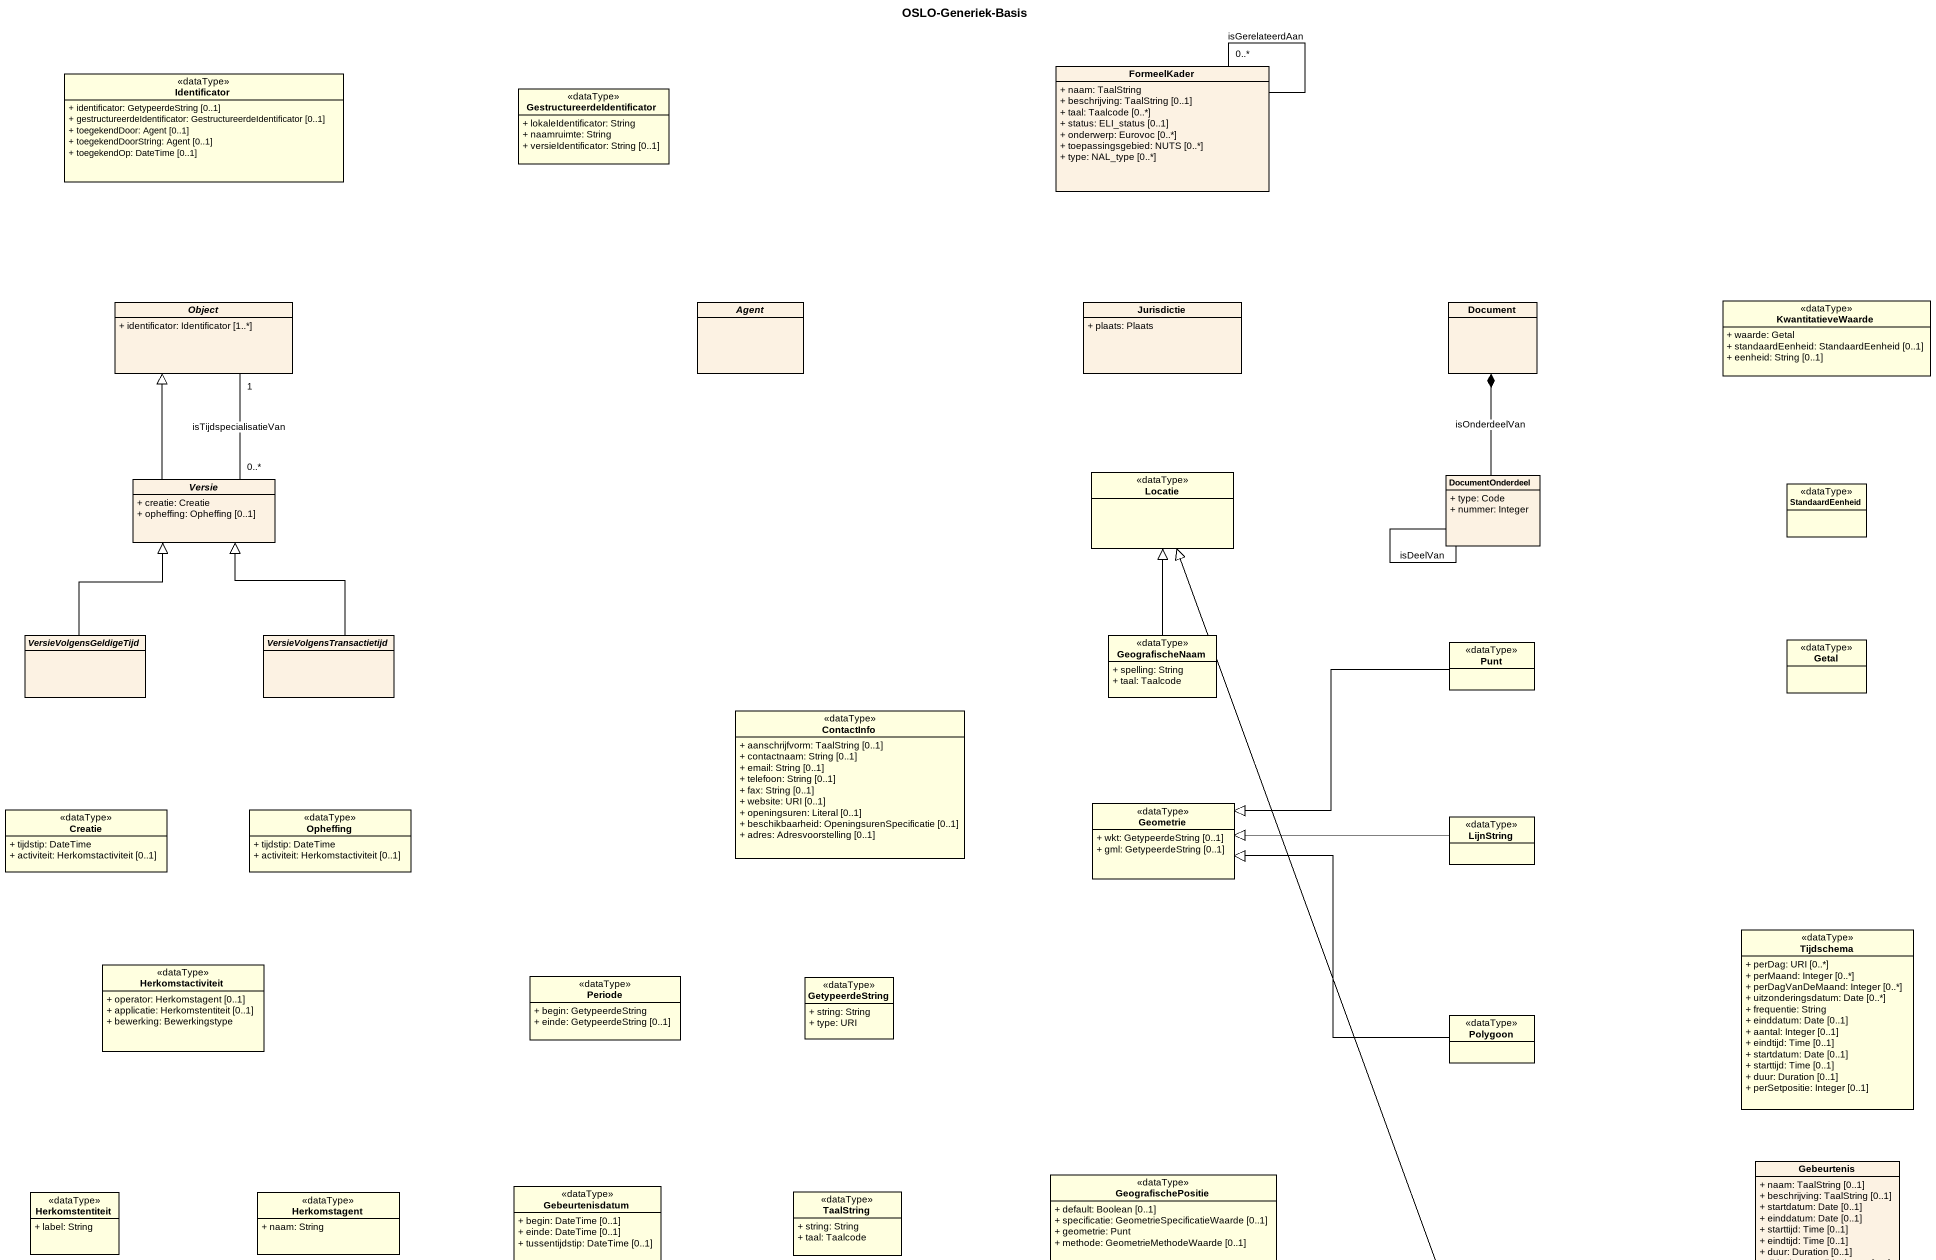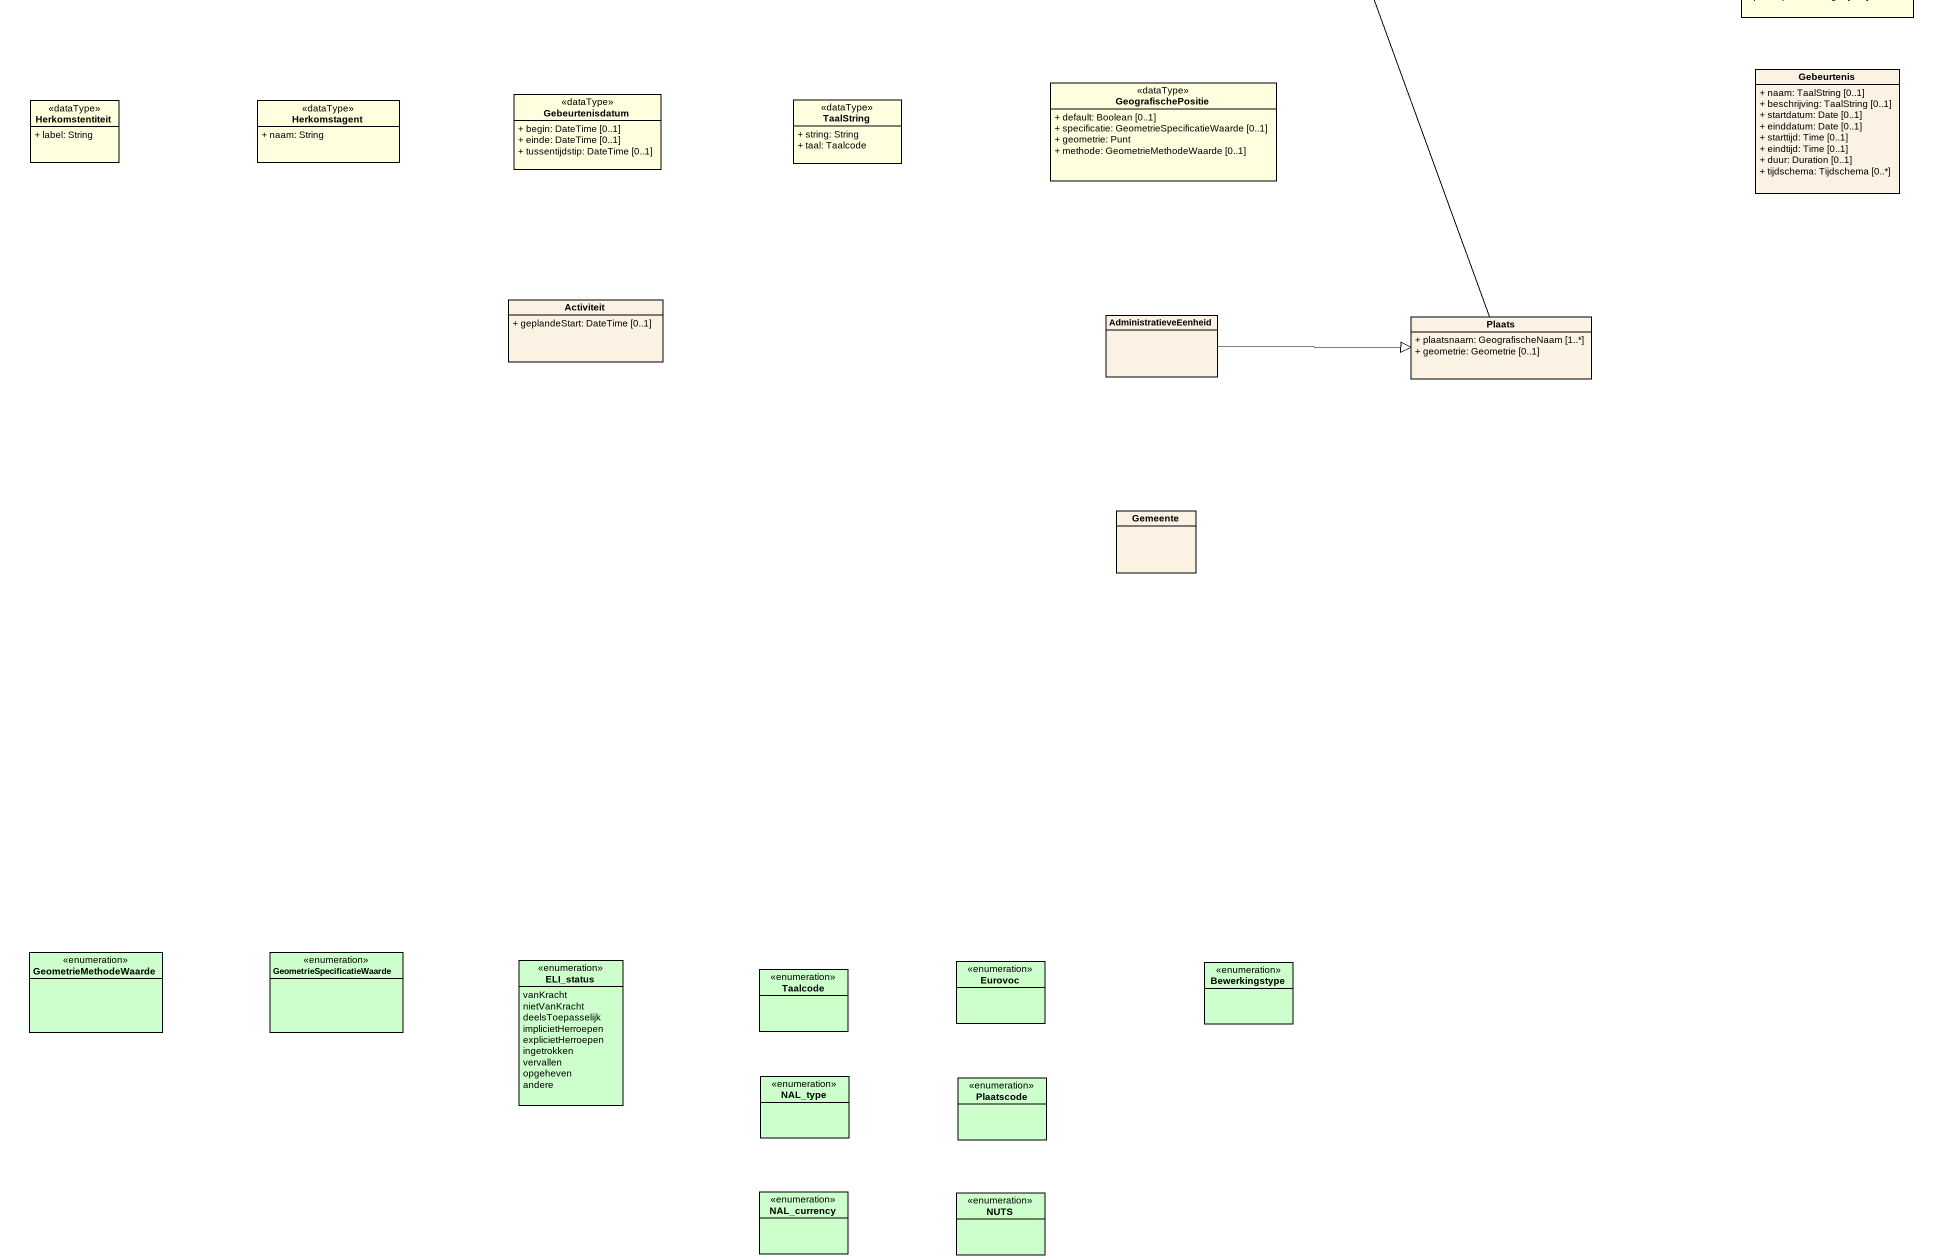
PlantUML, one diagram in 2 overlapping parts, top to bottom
@startuml
title OSLO-Generiek-Basis
hide circle
hide empty members
skinparam classAttributeIconSize 0
class Identificator <<dataType>> #FFFFE0 {
  + identificator: GetypeerdeString [0..1]
  + gestructureerdeIdentificator: GestructureerdeIdentificator [0..1]
  + toegekendDoor: Agent [0..1]
  + toegekendDoorString: Agent [0..1]
  + toegekendOp: DateTime [0..1]
}
class GestructureerdeIdentificator <<dataType>> #FFFFE0 {
  + lokaleIdentificator: String
  + naamruimte: String
  + versieIdentificator: String [0..1]
}
class FormeelKader {
  + naam: TaalString
  + beschrijving: TaalString [0..1]
  + taal: Taalcode [0..*]
  + status: ELI_status [0..1]
  + onderwerp: Eurovoc [0..*]
  + toepassingsgebied: NUTS [0..*]
  + type: NAL_type [0..*]
}
abstract class "Object" as Object_ {
  + identificator: Identificator [1..*]
}
abstract class "Agent" as Agent_
class Jurisdictie {
  + plaats: Plaats
}
class Document
class KwantitatieveWaarde <<dataType>> #FFFFE0 {
  + waarde: Getal
  + standaardEenheid: StandaardEenheid [0..1]
  + eenheid: String [0..1]
}
abstract class Versie {
  + creatie: Creatie
  + opheffing: Opheffing [0..1]
}
class Locatie <<dataType>> #FFFFE0
class DocumentOnderdeel {
  + type: Code
  + nummer: Integer
}
class StandaardEenheid <<dataType>> #FFFFE0
abstract class VersieVolgensGeldigeTijd
abstract class VersieVolgensTransactietijd
class GeografischeNaam <<dataType>> #FFFFE0 {
  + spelling: String
  + taal: Taalcode
}
class Punt <<dataType>> #FFFFE0
class Getal <<dataType>> #FFFFE0
class ContactInfo <<dataType>> #FFFFE0 {
  + aanschrijfvorm: TaalString [0..1]
  + contactnaam: String [0..1]
  + email: String [0..1]
  + telefoon: String [0..1]
  + fax: String [0..1]
  + website: URI [0..1]
  + openingsuren: Literal [0..1]
  + beschikbaarheid: OpeningsurenSpecificatie [0..1]
  + adres: Adresvoorstelling [0..1]
}
class Creatie <<dataType>> #FFFFE0 {
  + tijdstip: DateTime
  + activiteit: Herkomstactiviteit [0..1]
}
class Opheffing <<dataType>> #FFFFE0 {
  + tijdstip: DateTime
  + activiteit: Herkomstactiviteit [0..1]
}
class Geometrie <<dataType>> #FFFFE0 {
  + wkt: GetypeerdeString [0..1]
  + gml: GetypeerdeString [0..1]
}
class LijnString <<dataType>> #FFFFE0
class Tijdschema <<dataType>> #FFFFE0 {
  + perDag: URI [0..*]
  + perMaand: Integer [0..*]
  + perDagVanDeMaand: Integer [0..*]
  + uitzonderingsdatum: Date [0..*]
  + frequentie: String
  + einddatum: Date [0..1]
  + aantal: Integer [0..1]
  + eindtijd: Time [0..1]
  + startdatum: Date [0..1]
  + starttijd: Time [0..1]
  + duur: Duration [0..1]
  + perSetpositie: Integer [0..1]
}
class Herkomstactiviteit <<dataType>> #FFFFE0 {
  + operator: Herkomstagent [0..1]
  + applicatie: Herkomstentiteit [0..1]
  + bewerking: Bewerkingstype
}
class Periode <<dataType>> #FFFFE0 {
  + begin: GetypeerdeString
  + einde: GetypeerdeString [0..1]
}
class GetypeerdeString <<dataType>> #FFFFE0 {
  + string: String
  + type: URI
}
class Polygoon <<dataType>> #FFFFE0
class Gebeurtenisdatum <<dataType>> #FFFFE0 {
  + begin: DateTime [0..1]
  + einde: DateTime [0..1]
  + tussentijdstip: DateTime [0..1]
}
class GeografischePositie <<dataType>> #FFFFE0 {
  + default: Boolean [0..1]
  + specificatie: GeometrieSpecificatieWaarde [0..1]
  + geometrie: Punt
  + methode: GeometrieMethodeWaarde [0..1]
}
class Gebeurtenis {
  + naam: TaalString [0..1]
  + beschrijving: TaalString [0..1]
  + startdatum: Date [0..1]
  + einddatum: Date [0..1]
  + starttijd: Time [0..1]
  + eindtijd: Time [0..1]
  + duur: Duration [0..1]
  + tijdschema: Tijdschema [0..*]
}
class Herkomstentiteit <<dataType>> #FFFFE0 {
  + label: String
}
class Herkomstagent <<dataType>> #FFFFE0 {
  + naam: String
}
class TaalString <<dataType>> #FFFFE0 {
  + string: String
  + taal: Taalcode
}
class Activiteit {
  + geplandeStart: DateTime [0..1]
}
class AdministratieveEenheid
class Plaats {
  + plaatsnaam: GeografischeNaam [1..*]
  + geometrie: Geometrie [0..1]
}
class Gemeente
enum GeometrieMethodeWaarde #CCFFCC
enum GeometrieSpecificatieWaarde #CCFFCC
enum ELI_status #CCFFCC {
  vanKracht
  nietVanKracht
  deelsToepasselijk
  implicietHerroepen
  explicietHerroepen
  ingetrokken
  vervallen
  opgeheven
  andere
}
enum Taalcode #CCFFCC
enum Eurovoc #CCFFCC
enum Bewerkingstype #CCFFCC
enum NAL_type #CCFFCC
enum Plaatscode #CCFFCC
enum NAL_currency #CCFFCC
enum NUTS #CCFFCC
FormeelKader -- "0..*" FormeelKader : isGerelateerdAan
Versie -up-|> Object_
Versie "0..*" -up- "1" Object_ : isTijdspecialisatieVan
DocumentOnderdeel -up-* Document : isOnderdeelVan
DocumentOnderdeel -- DocumentOnderdeel : isDeelVan
VersieVolgensGeldigeTijd -up-|> Versie
VersieVolgensTransactietijd -up-|> Versie
GeografischeNaam -up-|> Locatie
Punt -left-|> Geometrie
LijnString -left-|> Geometrie
Polygoon -up-|> Geometrie
AdministratieveEenheid -right-|> Plaats
Plaats -up-|> Locatie
@enduml
